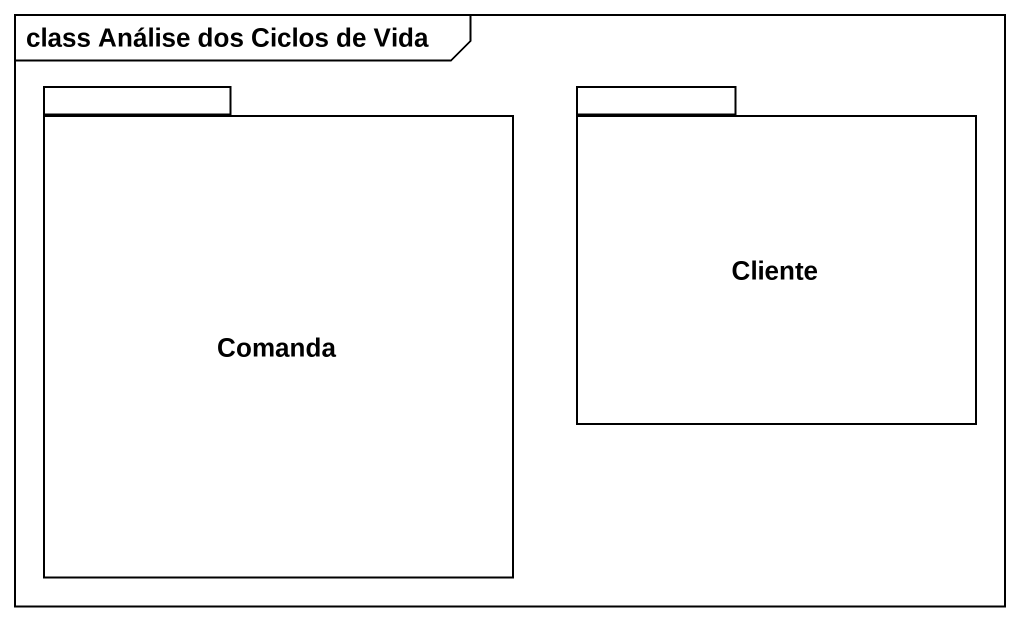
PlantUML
@startuml
mainframe class Análise dos Ciclos de Vida
package Comanda {
}
package Cliente {
}
@enduml
